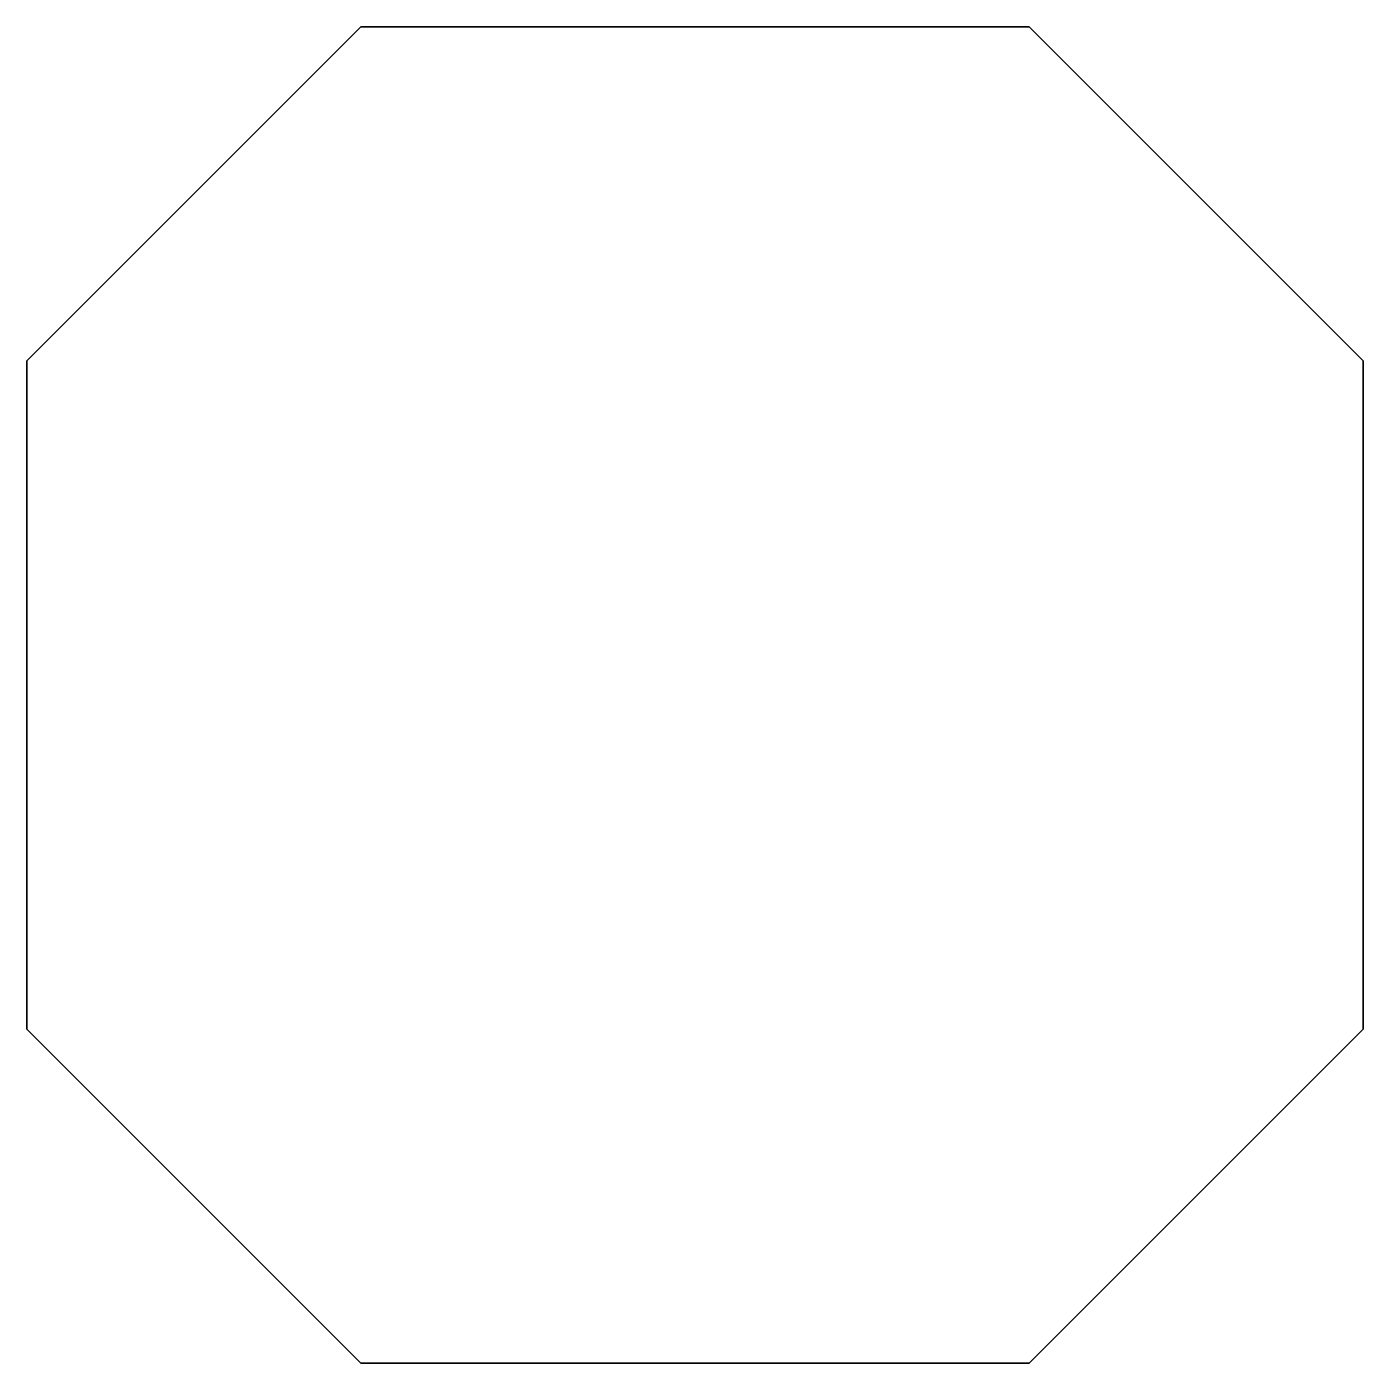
# Model space of a CAD drawing. Extents: x -1 to 3, y -4 to 0.
import ezdxf

# ---------------------------------------------------------------- set-up
doc = ezdxf.new("R2010")
doc.units = 0
doc.linetypes.add('Solid', pattern=[0])

msp = doc.modelspace()

# ---------------------------------------------------------------- linework, layer by layer
at = {"color": 0, "linetype": 'Solid', "lineweight": 35}
msp.add_lwpolyline([(0, 0), (2, 0), (3, -1), (3, -3), (2, -4), (0, -4), (-1, -3), (-1, -1), (0, 0)], close=True, dxfattribs=at)

doc.saveas('drawing.dxf')
